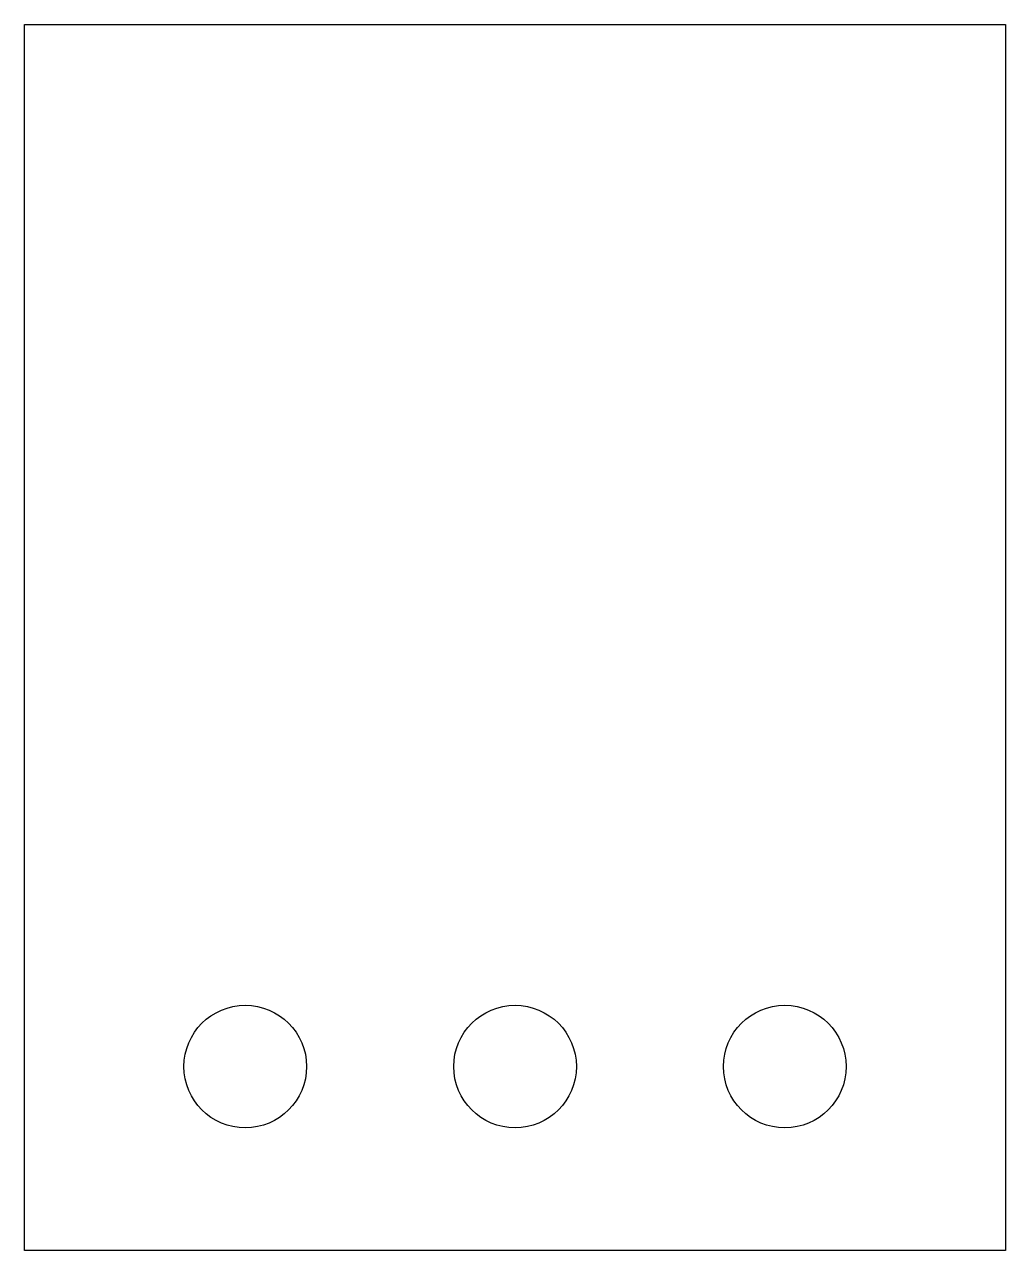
# Model space of a CAD drawing. Header units: millimetres. Extents: x -10.6 to -2.6, y -8.1 to 1.9.
import ezdxf

# ---------------------------------------------------------------- set-up
doc = ezdxf.new("R2010")
doc.units = ezdxf.units.MM
doc.layers.get('0').update_dxf_attribs({"linetype": 'CONTINUOUS'})

msp = doc.modelspace()

# ---------------------------------------------------------------- linework, layer by layer
msp.add_lwpolyline([(-10.565, -8.142), (-10.565, 1.858), (-2.565, 1.858), (-2.565, -8.142)], close=True)
for centre in [(-8.765, -6.642), (-6.565, -6.642), (-4.365, -6.642)]:
    msp.add_circle(centre, 0.5)

doc.saveas('drawing.dxf')
